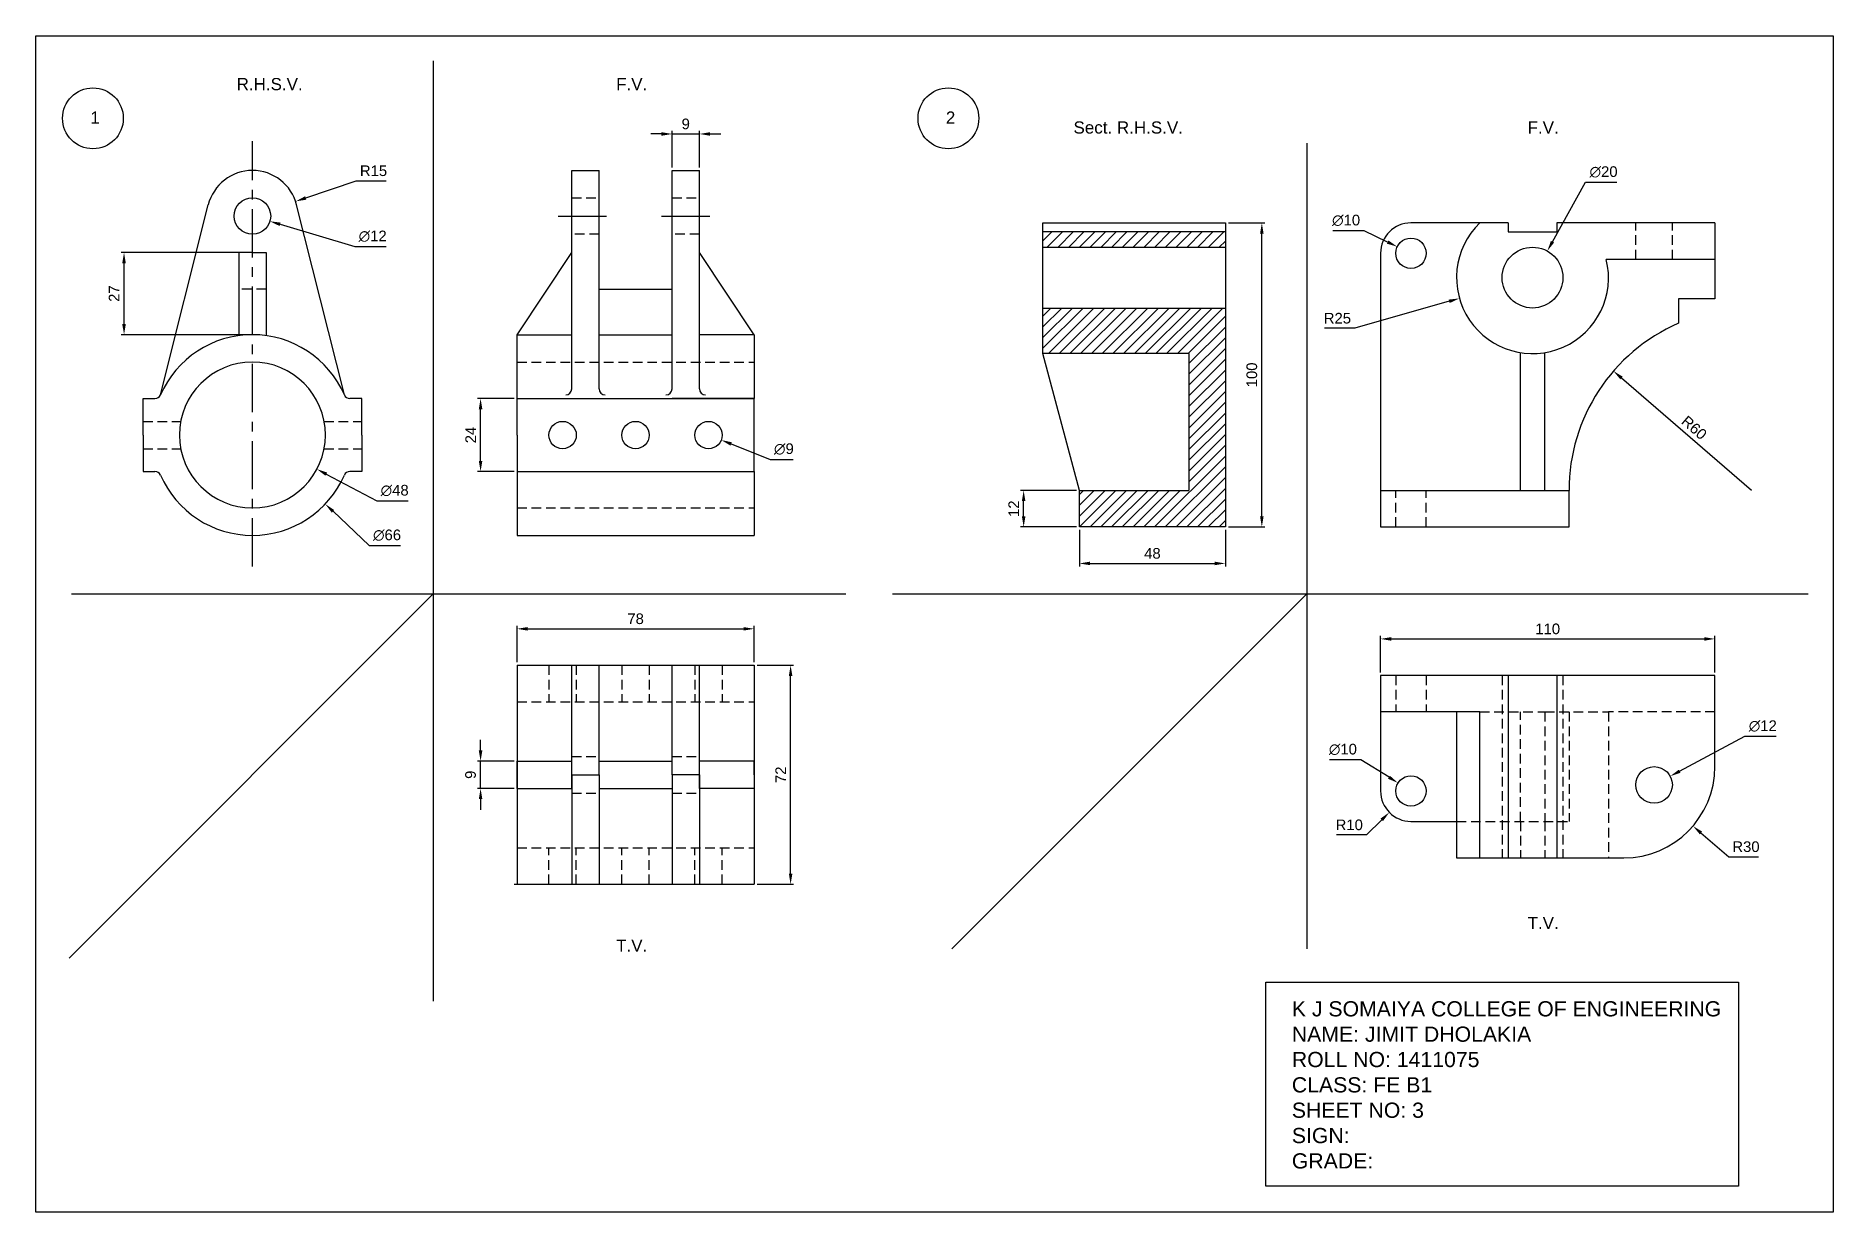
# Model space of a CAD drawing. Header units: millimetres. Extents: x 1941 to 2532, y 997 to 1383.
import ezdxf

# ---------------------------------------------------------------- set-up
doc = ezdxf.new("R2010")
doc.units = ezdxf.units.MM
doc.header["$LTSCALE"] = 0.5
doc.linetypes.add('CENTER', pattern=[50.8, 31.75, -6.35, 6.35, -6.35])
doc.linetypes.add('HIDDEN', pattern=[9.525, 6.35, -3.175])
doc.layers.add('AM_5', color=3, linetype='Continuous', lineweight=25)
doc.layers.add('AM_8', color=1, linetype='Continuous', lineweight=25)
doc.styles.get("Standard").update_dxf_attribs({"font": 'ARIAL.TTF'})
doc.dimstyles.new('AM_ISO$0', dxfattribs={"dimtxt": 3.5, "dimasz": 3.5, "dimexe": 1, "dimexo": 1, "dimgap": 1.5, "dimtad": 1, "dimdsep": 46, "dimtxsty": 'Standard', "dimcen": 0, "dimclrd": 256, "dimclre": 256, "dimclrt": 2, "dimadec": 0, "dimazin": 2, "dimtp": 0.1, "dimtm": 0.1, "dimtfac": 0.71, "dimtdec": 3, "dimtmove": 0, "dimatfit": 3, "dimfxl": 1, "dimlwd": -1, "dimlwe": -1, "dimarcsym": 1})
doc.dimstyles.new('AM_ISO$3', dxfattribs={"dimtxt": 3.5, "dimasz": 3.5, "dimexe": 1, "dimexo": 1, "dimgap": 1.5, "dimtad": 1, "dimtoh": 1, "dimdsep": 46, "dimtxsty": 'Standard', "dimcen": 0, "dimclrd": 256, "dimclre": 256, "dimclrt": 2, "dimadec": 0, "dimazin": 2, "dimtp": 0.1, "dimtm": 0.1, "dimtfac": 0.71, "dimtdec": 3, "dimtofl": 0, "dimtmove": 0, "dimatfit": 0, "dimfxl": 1, "dimlwd": -1, "dimlwe": -1, "dimarcsym": 1})
doc.dimstyles.new('AM_ISO$4', dxfattribs={"dimtxt": 3.5, "dimasz": 3.5, "dimexe": 1, "dimexo": 1, "dimgap": 1.5, "dimtad": 1, "dimtoh": 1, "dimdsep": 46, "dimtxsty": 'Standard', "dimcen": 0, "dimclrd": 256, "dimclre": 256, "dimclrt": 2, "dimadec": 0, "dimazin": 2, "dimtp": 0.1, "dimtm": 0.1, "dimtfac": 0.71, "dimtdec": 3, "dimtofl": 0, "dimtmove": 0, "dimatfit": 0, "dimfxl": 1, "dimlwd": -1, "dimlwe": -1, "dimarcsym": 1})
pattern_1 = [(45, (-62.3955, 0), (-1.767767, 1.767767), [])]

# ---------------------------------------------------------------- blocks, each defined once
blk = doc.blocks.new('*D2')
at = {"layer": 'AM_5', "color": 7, "linetype": 'ByBlock', "transparency": 16777216}
for p, q in [((2169.38, 1249.3), (2182.18, 1244.24)), ((2182.18, 1244.24), (2189.79, 1244.24))]:
    blk.add_line(p, q, dxfattribs=at)
at = {"layer": 'AM_5', "color": 7, "transparency": 16777216}
blk.add_solid([(2169.59, 1249.85), (2169.16, 1248.76), (2166.12, 1250.59)], dxfattribs=at)
at = {"layer": 'Defpoints', "color": 0, "transparency": 16777216}
for p in [(2157.75, 1253.9), (2166.12, 1250.59)]:
    blk.add_point(p, dxfattribs=at)
at = {"layer": 'AM_5', "color": 7, "transparency": 16777216, "insert": (2186.73, 1247.63), "char_height": 3.5, "attachment_point": 5}
blk.add_mtext('∅9', dxfattribs=at)
blk = doc.blocks.new('*D4')
at = {"layer": 'AM_5', "color": 7, "linetype": 'ByBlock', "transparency": 16777216}
for p, q in [((2098.94, 1177.51), (2098.94, 1189.51)), ((2102.44, 1188.51), (2173.44, 1188.51)), ((2176.94, 1177.51), (2176.94, 1189.51))]:
    blk.add_line(p, q, dxfattribs=at)
at = {"layer": 'AM_5', "color": 7, "transparency": 16777216}
for points in [[(2102.44, 1189.09), (2102.44, 1187.93), (2098.94, 1188.51)], [(2173.44, 1189.09), (2173.44, 1187.93), (2176.94, 1188.51)]]:
    blk.add_solid(points, dxfattribs=at)
at = {"layer": 'Defpoints', "color": 0, "transparency": 16777216}
for p in [(2176.94, 1188.51), (2098.94, 1176.51), (2176.94, 1176.51)]:
    blk.add_point(p, dxfattribs=at)
at = {"layer": 'AM_5', "color": 7, "transparency": 16777216, "insert": (2137.94, 1191.8), "char_height": 3.5, "attachment_point": 5}
blk.add_mtext('78', dxfattribs=at)
blk = doc.blocks.new('*D5')
at = {"layer": 'AM_5', "color": 7, "linetype": 'ByBlock', "transparency": 16777216}
for p, q in [((2177.94, 1176.51), (2189.94, 1176.51)), ((2188.94, 1108.01), (2188.94, 1173.01)), ((2177.94, 1104.51), (2189.94, 1104.51))]:
    blk.add_line(p, q, dxfattribs=at)
at = {"layer": 'AM_5', "color": 7, "transparency": 16777216}
for points in [[(2188.36, 1173.01), (2189.52, 1173.01), (2188.94, 1176.51)], [(2188.36, 1108.01), (2189.52, 1108.01), (2188.94, 1104.51)]]:
    blk.add_solid(points, dxfattribs=at)
at = {"layer": 'Defpoints', "color": 0, "transparency": 16777216}
for p in [(2176.94, 1176.51), (2188.94, 1176.51), (2176.94, 1104.51)]:
    blk.add_point(p, dxfattribs=at)
at = {"layer": 'AM_5', "color": 7, "transparency": 16777216, "insert": (2185.68, 1140.51), "char_height": 3.5, "attachment_point": 5, "rotation": 90}
blk.add_mtext('72', dxfattribs=at)
blk = doc.blocks.new('*D6')
at = {"layer": 'AM_5', "color": 7, "linetype": 'ByBlock', "transparency": 16777216}
for p, q in [((2097.94, 1264.24), (2085.94, 1264.24)), ((2086.94, 1243.74), (2086.94, 1260.74)), ((2097.94, 1240.24), (2085.94, 1240.24))]:
    blk.add_line(p, q, dxfattribs=at)
at = {"layer": 'AM_5', "color": 7, "transparency": 16777216}
for points in [[(2086.36, 1260.74), (2087.52, 1260.74), (2086.94, 1264.24)], [(2086.36, 1243.74), (2087.52, 1243.74), (2086.94, 1240.24)]]:
    blk.add_solid(points, dxfattribs=at)
at = {"layer": 'Defpoints', "color": 0, "transparency": 16777216}
for p in [(2086.94, 1264.24), (2098.94, 1264.24), (2098.94, 1240.24)]:
    blk.add_point(p, dxfattribs=at)
at = {"layer": 'AM_5', "color": 7, "transparency": 16777216, "insert": (2083.68, 1252.24), "char_height": 3.5, "attachment_point": 5, "rotation": 90}
blk.add_mtext('24', dxfattribs=at)
blk = doc.blocks.new('*D7')
at = {"layer": 'AM_5', "color": 7, "linetype": 'ByBlock', "transparency": 16777216}
for p, q in [((2146.44, 1351.24), (2142.94, 1351.24)), ((2149.94, 1340.24), (2149.94, 1352.24)), ((2149.94, 1351.24), (2158.94, 1351.24)), ((2158.94, 1340.24), (2158.94, 1352.24)), ((2162.44, 1351.24), (2165.94, 1351.24))]:
    blk.add_line(p, q, dxfattribs=at)
at = {"layer": 'AM_5', "color": 7, "transparency": 16777216}
for points in [[(2146.44, 1351.83), (2146.44, 1350.66), (2149.94, 1351.24)], [(2162.44, 1351.83), (2162.44, 1350.66), (2158.94, 1351.24)]]:
    blk.add_solid(points, dxfattribs=at)
at = {"layer": 'Defpoints', "color": 0, "transparency": 16777216}
for p in [(2158.94, 1351.24), (2149.94, 1339.24), (2158.94, 1339.24)]:
    blk.add_point(p, dxfattribs=at)
at = {"layer": 'AM_5', "color": 7, "transparency": 16777216, "insert": (2154.44, 1354.53), "char_height": 3.5, "attachment_point": 5}
blk.add_mtext('9', dxfattribs=at)
blk = doc.blocks.new('*D8')
at = {"layer": 'AM_5', "color": 7, "linetype": 'ByBlock', "transparency": 16777216}
for p, q in [((2036.19, 1239.37), (2052.76, 1230.6)), ((2052.76, 1230.6), (2063.09, 1230.6))]:
    blk.add_line(p, q, dxfattribs=at)
at = {"layer": 'AM_5', "color": 7, "transparency": 16777216}
blk.add_solid([(2036.46, 1239.89), (2035.91, 1238.86), (2033.09, 1241.01)], dxfattribs=at)
at = {"layer": 'Defpoints', "color": 0, "transparency": 16777216}
for p in [(1990.67, 1263.48), (2033.09, 1241.01)]:
    blk.add_point(p, dxfattribs=at)
at = {"layer": 'AM_5', "color": 7, "transparency": 16777216, "insert": (2058.67, 1233.98), "char_height": 3.5, "attachment_point": 5}
blk.add_mtext('∅48', dxfattribs=at)
blk = doc.blocks.new('*D9')
at = {"layer": 'AM_5', "color": 7, "linetype": 'ByBlock', "transparency": 16777216}
for p, q in [((2038.39, 1227.15), (2050.26, 1215.9)), ((2050.26, 1215.9), (2060.58, 1215.9))]:
    blk.add_line(p, q, dxfattribs=at)
at = {"layer": 'AM_5', "color": 7, "transparency": 16777216}
blk.add_solid([(2038.79, 1227.57), (2037.99, 1226.72), (2035.84, 1229.55)], dxfattribs=at)
at = {"layer": 'Defpoints', "color": 0, "transparency": 16777216}
for p in [(1987.92, 1274.93), (2035.84, 1229.55)]:
    blk.add_point(p, dxfattribs=at)
at = {"layer": 'AM_5', "color": 7, "transparency": 16777216, "insert": (2056.17, 1219.29), "char_height": 3.5, "attachment_point": 5}
blk.add_mtext('∅66', dxfattribs=at)
blk = doc.blocks.new('*D10')
at = {"layer": 'AM_5', "color": 7, "linetype": 'ByBlock', "transparency": 16777216}
for p, q in [((2020.99, 1321.53), (2045.55, 1314.21)), ((2045.55, 1314.21), (2055.83, 1314.21))]:
    blk.add_line(p, q, dxfattribs=at)
at = {"layer": 'AM_5', "color": 7, "transparency": 16777216}
blk.add_solid([(2021.15, 1322.09), (2020.82, 1320.97), (2017.63, 1322.53)], dxfattribs=at)
at = {"layer": 'Defpoints', "color": 0, "transparency": 16777216}
for p in [(2006.13, 1325.96), (2017.63, 1322.53)]:
    blk.add_point(p, dxfattribs=at)
at = {"layer": 'AM_5', "color": 7, "transparency": 16777216, "insert": (2051.44, 1317.6), "char_height": 3.5, "attachment_point": 5}
blk.add_mtext('∅12', dxfattribs=at)
blk = doc.blocks.new('*D11')
at = {"layer": 'AM_5', "color": 7, "linetype": 'ByBlock', "transparency": 16777216}
for p, q in [((2029.4, 1330.2), (2046.02, 1335.84)), ((2046.02, 1335.84), (2055.91, 1335.84))]:
    blk.add_line(p, q, dxfattribs=at)
at = {"layer": 'AM_5', "color": 7, "transparency": 16777216}
blk.add_solid([(2029.21, 1330.75), (2029.59, 1329.64), (2026.09, 1329.07)], dxfattribs=at)
at = {"layer": 'Defpoints', "color": 0, "transparency": 16777216}
for p in [(2026.09, 1329.07), (2011.88, 1324.24)]:
    blk.add_point(p, dxfattribs=at)
at = {"layer": 'AM_5', "color": 7, "transparency": 16777216, "insert": (2051.72, 1339.13), "char_height": 3.5, "attachment_point": 5}
blk.add_mtext('R15', dxfattribs=at)
blk = doc.blocks.new('*D12')
at = {"layer": 'AM_5', "color": 7, "linetype": 'ByBlock', "transparency": 16777216}
for p, q in [((2010.88, 1312.24), (1968.64, 1312.24)), ((1969.64, 1288.74), (1969.64, 1308.74)), ((2010.88, 1285.24), (1968.64, 1285.24))]:
    blk.add_line(p, q, dxfattribs=at)
at = {"layer": 'AM_5', "color": 7, "transparency": 16777216}
for points in [[(1969.05, 1308.74), (1970.22, 1308.74), (1969.64, 1312.24)], [(1969.05, 1288.74), (1970.22, 1288.74), (1969.64, 1285.24)]]:
    blk.add_solid(points, dxfattribs=at)
at = {"layer": 'Defpoints', "color": 0, "transparency": 16777216}
for p in [(1969.64, 1312.24), (2011.88, 1312.24), (2011.88, 1285.24)]:
    blk.add_point(p, dxfattribs=at)
at = {"layer": 'AM_5', "color": 7, "transparency": 16777216, "insert": (1966.38, 1298.74), "char_height": 3.5, "attachment_point": 5, "rotation": 90}
blk.add_mtext('27', dxfattribs=at)
blk = doc.blocks.new('*D13')
at = {"layer": 'AM_5', "color": 7, "linetype": 'ByBlock', "transparency": 16777216}
for p, q in [((2086.94, 1148.51), (2086.94, 1152.01)), ((2097.94, 1145.01), (2085.94, 1145.01)), ((2086.94, 1136.01), (2086.94, 1145.01)), ((2097.94, 1136.01), (2085.94, 1136.01)), ((2086.94, 1132.51), (2086.94, 1129.01))]:
    blk.add_line(p, q, dxfattribs=at)
at = {"layer": 'AM_5', "color": 7, "transparency": 16777216}
for points in [[(2086.36, 1148.51), (2087.52, 1148.51), (2086.94, 1145.01)], [(2086.36, 1132.51), (2087.52, 1132.51), (2086.94, 1136.01)]]:
    blk.add_solid(points, dxfattribs=at)
at = {"layer": 'Defpoints', "color": 0, "transparency": 16777216}
for p in [(2086.94, 1145.01), (2098.94, 1145.01), (2098.94, 1136.01)]:
    blk.add_point(p, dxfattribs=at)
at = {"layer": 'AM_5', "color": 7, "transparency": 16777216, "insert": (2083.65, 1140.51), "char_height": 3.5, "attachment_point": 5, "rotation": 90}
blk.add_mtext('9', dxfattribs=at)
blk = doc.blocks.new('*D14')
at = {"layer": 'AM_5', "color": 7, "linetype": 'ByBlock', "transparency": 16777216}
for p, q in [((2283.97, 1221.01), (2283.97, 1209.01)), ((2331.97, 1221.01), (2331.97, 1209.01)), ((2287.47, 1210.01), (2328.47, 1210.01))]:
    blk.add_line(p, q, dxfattribs=at)
at = {"layer": 'AM_5', "color": 7, "transparency": 16777216}
for points in [[(2287.47, 1210.6), (2287.47, 1209.43), (2283.97, 1210.01)], [(2328.47, 1210.6), (2328.47, 1209.43), (2331.97, 1210.01)]]:
    blk.add_solid(points, dxfattribs=at)
at = {"layer": 'Defpoints', "color": 0, "transparency": 16777216}
for p in [(2283.97, 1222.01), (2331.97, 1222.01), (2331.97, 1210.01)]:
    blk.add_point(p, dxfattribs=at)
at = {"layer": 'AM_5', "color": 7, "transparency": 16777216, "insert": (2307.97, 1213.3), "char_height": 3.5, "attachment_point": 5}
blk.add_mtext('48', dxfattribs=at)
blk = doc.blocks.new('*D15')
at = {"layer": 'AM_5', "color": 7, "linetype": 'ByBlock', "transparency": 16777216}
for p, q in [((2332.97, 1322.01), (2344.97, 1322.01)), ((2343.97, 1225.51), (2343.97, 1318.51)), ((2332.97, 1222.01), (2344.97, 1222.01))]:
    blk.add_line(p, q, dxfattribs=at)
at = {"layer": 'AM_5', "color": 7, "transparency": 16777216}
for points in [[(2343.39, 1318.51), (2344.55, 1318.51), (2343.97, 1322.01)], [(2343.39, 1225.51), (2344.55, 1225.51), (2343.97, 1222.01)]]:
    blk.add_solid(points, dxfattribs=at)
at = {"layer": 'Defpoints', "color": 0, "transparency": 16777216}
for p in [(2331.97, 1322.01), (2343.97, 1322.01), (2331.97, 1222.01)]:
    blk.add_point(p, dxfattribs=at)
at = {"layer": 'AM_5', "color": 7, "transparency": 16777216, "insert": (2340.68, 1272.01), "char_height": 3.5, "attachment_point": 5, "rotation": 90}
blk.add_mtext('100', dxfattribs=at)
blk = doc.blocks.new('*D16')
at = {"layer": 'AM_5', "color": 7, "linetype": 'ByBlock', "transparency": 16777216}
for p, q in [((2383.02, 1174.19), (2383.02, 1186.19)), ((2386.52, 1185.19), (2489.52, 1185.19)), ((2493.02, 1174.19), (2493.02, 1186.19))]:
    blk.add_line(p, q, dxfattribs=at)
at = {"layer": 'AM_5', "color": 7, "transparency": 16777216}
for points in [[(2386.52, 1185.77), (2386.52, 1184.6), (2383.02, 1185.19)], [(2489.52, 1185.77), (2489.52, 1184.6), (2493.02, 1185.19)]]:
    blk.add_solid(points, dxfattribs=at)
at = {"layer": 'Defpoints', "color": 0, "transparency": 16777216}
for p in [(2493.02, 1185.19), (2383.02, 1173.19), (2493.02, 1173.19)]:
    blk.add_point(p, dxfattribs=at)
at = {"layer": 'AM_5', "color": 7, "transparency": 16777216, "insert": (2438.02, 1188.47), "char_height": 3.5, "attachment_point": 5}
blk.add_mtext('110', dxfattribs=at)
blk = doc.blocks.new('*D17')
at = {"layer": 'AM_5', "color": 7, "linetype": 'ByBlock', "transparency": 16777216}
for p, q in [((2439.59, 1315.81), (2450.48, 1335.36)), ((2450.48, 1335.36), (2460.79, 1335.36))]:
    blk.add_line(p, q, dxfattribs=at)
at = {"layer": 'AM_5', "color": 7, "transparency": 16777216}
blk.add_solid([(2439.08, 1316.09), (2440.1, 1315.52), (2437.89, 1312.75)], dxfattribs=at)
at = {"layer": 'Defpoints', "color": 0, "transparency": 16777216}
for p in [(2437.89, 1312.75), (2428.16, 1295.28)]:
    blk.add_point(p, dxfattribs=at)
at = {"layer": 'AM_5', "color": 7, "transparency": 16777216, "insert": (2456.39, 1338.75), "char_height": 3.5, "attachment_point": 5}
blk.add_mtext('∅20', dxfattribs=at)
blk = doc.blocks.new('*D18')
at = {"layer": 'AM_5', "color": 7, "linetype": 'ByBlock', "transparency": 16777216}
for p, q in [((2481.4, 1141.67), (2502.89, 1153.16)), ((2502.89, 1153.16), (2513.18, 1153.16))]:
    blk.add_line(p, q, dxfattribs=at)
at = {"layer": 'AM_5', "color": 7, "transparency": 16777216}
blk.add_solid([(2481.13, 1142.18), (2481.68, 1141.15), (2478.31, 1140.02)], dxfattribs=at)
at = {"layer": 'Defpoints', "color": 0, "transparency": 16777216}
for p in [(2478.31, 1140.02), (2467.73, 1134.36)]:
    blk.add_point(p, dxfattribs=at)
at = {"layer": 'AM_5', "color": 7, "transparency": 16777216, "insert": (2508.78, 1156.54), "char_height": 3.5, "attachment_point": 5}
blk.add_mtext('∅12', dxfattribs=at)
blk = doc.blocks.new('*D19')
at = {"layer": 'AM_5', "color": 7, "linetype": 'ByBlock', "transparency": 16777216}
for p, q in [((2376.54, 1145.46), (2366.23, 1145.46)), ((2385.81, 1139.68), (2376.54, 1145.46))]:
    blk.add_line(p, q, dxfattribs=at)
at = {"layer": 'AM_5', "color": 7, "transparency": 16777216}
blk.add_solid([(2386.12, 1140.18), (2385.5, 1139.19), (2388.78, 1137.83)], dxfattribs=at)
at = {"layer": 'Defpoints', "color": 0, "transparency": 16777216}
for p in [(2388.78, 1137.83), (2397.27, 1132.54)]:
    blk.add_point(p, dxfattribs=at)
at = {"layer": 'AM_5', "color": 7, "transparency": 16777216, "insert": (2370.63, 1148.84), "char_height": 3.5, "attachment_point": 5}
blk.add_mtext('∅10', dxfattribs=at)
blk = doc.blocks.new('*D20')
at = {"layer": 'AM_5', "color": 7, "linetype": 'ByBlock', "transparency": 16777216}
for p, q in [((2377.6, 1319.43), (2367.29, 1319.43)), ((2385.36, 1315.7), (2377.6, 1319.43))]:
    blk.add_line(p, q, dxfattribs=at)
at = {"layer": 'AM_5', "color": 7, "transparency": 16777216}
blk.add_solid([(2385.62, 1316.22), (2385.11, 1315.17), (2388.52, 1314.18)], dxfattribs=at)
at = {"layer": 'Defpoints', "color": 0, "transparency": 16777216}
for p in [(2388.52, 1314.18), (2397.53, 1309.85)]:
    blk.add_point(p, dxfattribs=at)
at = {"layer": 'AM_5', "color": 7, "transparency": 16777216, "insert": (2371.69, 1322.82), "char_height": 3.5, "attachment_point": 5}
blk.add_mtext('∅10', dxfattribs=at)
blk = doc.blocks.new('*D21')
at = {"layer": 'AM_5', "color": 7, "linetype": 'ByBlock', "transparency": 16777216}
for p, q in [((2488.45, 1121.38), (2497.56, 1113.56)), ((2497.56, 1113.56), (2507.41, 1113.56))]:
    blk.add_line(p, q, dxfattribs=at)
at = {"layer": 'AM_5', "color": 7, "transparency": 16777216}
blk.add_solid([(2488.83, 1121.82), (2488.07, 1120.93), (2485.8, 1123.66)], dxfattribs=at)
at = {"layer": 'Defpoints', "color": 0, "transparency": 16777216}
for p in [(2463.02, 1143.19), (2485.8, 1123.66)]:
    blk.add_point(p, dxfattribs=at)
at = {"layer": 'AM_5', "color": 7, "transparency": 16777216, "insert": (2503.24, 1116.85), "char_height": 3.5, "attachment_point": 5}
blk.add_mtext('R30', dxfattribs=at)
blk = doc.blocks.new('*D22')
at = {"layer": 'AM_5', "color": 7, "linetype": 'ByBlock', "transparency": 16777216}
for p, q in [((2383.42, 1125.7), (2378.41, 1120.75)), ((2378.41, 1120.75), (2368.56, 1120.75))]:
    blk.add_line(p, q, dxfattribs=at)
at = {"layer": 'AM_5', "color": 7, "transparency": 16777216}
blk.add_solid([(2383.01, 1126.11), (2383.83, 1125.28), (2385.91, 1128.16)], dxfattribs=at)
at = {"layer": 'Defpoints', "color": 0, "transparency": 16777216}
for p in [(2393.02, 1135.19), (2385.91, 1128.16)]:
    blk.add_point(p, dxfattribs=at)
at = {"layer": 'AM_5', "color": 7, "transparency": 16777216, "insert": (2372.73, 1124.03), "char_height": 3.5, "attachment_point": 5}
blk.add_mtext('R10', dxfattribs=at)
blk = doc.blocks.new('*D23')
at = {"layer": 'AM_5', "color": 7, "linetype": 'ByBlock', "transparency": 16777216}
for p, q in [((2405.61, 1296.21), (2374.52, 1287.35)), ((2374.52, 1287.35), (2364.63, 1287.35))]:
    blk.add_line(p, q, dxfattribs=at)
at = {"layer": 'AM_5', "color": 7, "transparency": 16777216}
blk.add_solid([(2405.45, 1296.77), (2405.77, 1295.65), (2408.98, 1297.17)], dxfattribs=at)
at = {"layer": 'Defpoints', "color": 0, "transparency": 16777216}
for p in [(2433.02, 1304.01), (2408.98, 1297.17)]:
    blk.add_point(p, dxfattribs=at)
at = {"layer": 'AM_5', "color": 7, "transparency": 16777216, "insert": (2368.83, 1290.64), "char_height": 3.5, "attachment_point": 5}
blk.add_mtext('R25', dxfattribs=at)
blk = doc.blocks.new('*D24')
at = {"layer": 'AM_5', "color": 7, "linetype": 'ByBlock', "transparency": 16777216}
for p, q in [((2282.97, 1234.01), (2264.61, 1234.01)), ((2265.61, 1225.51), (2265.61, 1230.51)), ((2282.97, 1222.01), (2264.61, 1222.01))]:
    blk.add_line(p, q, dxfattribs=at)
at = {"layer": 'AM_5', "color": 7, "transparency": 16777216}
for points in [[(2265.02, 1230.51), (2266.19, 1230.51), (2265.61, 1234.01)], [(2265.02, 1225.51), (2266.19, 1225.51), (2265.61, 1222.01)]]:
    blk.add_solid(points, dxfattribs=at)
at = {"layer": 'Defpoints', "color": 0, "transparency": 16777216}
for p in [(2265.61, 1234.01), (2283.97, 1234.01), (2283.97, 1222.01)]:
    blk.add_point(p, dxfattribs=at)
at = {"layer": 'AM_5', "color": 7, "transparency": 16777216, "insert": (2262.35, 1228.01), "char_height": 3.5, "attachment_point": 5, "rotation": 90}
blk.add_mtext('12', dxfattribs=at)
blk = doc.blocks.new('*D25')
at = {"layer": 'AM_5', "color": 7, "linetype": 'ByBlock', "transparency": 16777216}
blk.add_line((2505.02, 1234.01), (2462.3, 1270.99), dxfattribs=at)
at = {"layer": 'AM_5', "color": 7, "transparency": 16777216}
blk.add_solid([(2462.68, 1271.43), (2461.92, 1270.54), (2459.65, 1273.28)], dxfattribs=at)
at = {"layer": 'Defpoints', "color": 0, "transparency": 16777216}
for p in [(2459.65, 1273.28), (2505.02, 1234.01)]:
    blk.add_point(p, dxfattribs=at)
at = {"layer": 'AM_5', "color": 7, "transparency": 16777216, "insert": (2486.21, 1254.64), "char_height": 3.5, "attachment_point": 5, "rotation": 319.12796}
blk.add_mtext('R60', dxfattribs=at)

msp = doc.modelspace()

# ---------------------------------------------------------------- hatches: boundary and pattern name
at = {"layer": 'AM_8'}
h = msp.add_hatch(dxfattribs=at)
h.set_pattern_fill('_U', scale=2.5, angle=45, style=0, pattern_type=0)
h.set_pattern_definition(pattern_1)
h.paths.add_polyline_path([(2271.97, 1314.014), (2331.97, 1314.014), (2331.97, 1319.014), (2271.97, 1319.014)])
h = msp.add_hatch(dxfattribs=at)
h.set_pattern_fill('_U', scale=2.5, angle=45, style=0, pattern_type=0)
h.set_pattern_definition(pattern_1)
h.paths.add_polyline_path([(2283.97, 1222.014), (2283.97, 1234.014), (2319.97, 1234.014), (2319.97, 1279.014), (2271.97, 1279.014), (2271.97, 1294.014), (2331.97, 1294.014), (2331.97, 1222.014)])

# ---------------------------------------------------------------- linework, layer by layer
at = {"color": 6}
for p, q in [((2071.375, 1375.322), (2071.375, 1066.05)), ((2358.787, 1348.241), (2358.787, 1083.237)), ((2071.375, 1200.002), (1951.552, 1080.179)), ((1952.378, 1200.002), (2207.051, 1200.002)), ((2222.46, 1200.002), (2523.707, 1200.002)), ((2358.787, 1200.002), (2242.021, 1083.237))]:
    msp.add_line(p, q, dxfattribs=at)
at = {"linetype": 'CENTER'}
for p, q in [((2011.883, 1208.998), (2011.883, 1348.87)), ((2112.486, 1324.244), (2130.863, 1324.244)), ((2146.436, 1324.244), (2163.566, 1324.244))]:
    msp.add_line(p, q, dxfattribs=at)
for p, q in [((2116.939, 1267.444), (2116.939, 1339.244)), ((2116.939, 1339.244), (2125.939, 1339.244)), ((2125.939, 1267.444), (2125.939, 1339.244)), ((2149.939, 1267.444), (2149.939, 1339.244)), ((2149.939, 1339.244), (2158.939, 1339.244)), ((2158.939, 1267.444), (2158.939, 1339.244)), ((1981.638, 1265.444), (1997.335, 1327.9)), ((2042.128, 1265.444), (2026.431, 1327.9)), ((2271.97, 1279.014), (2271.97, 1322.014)), ((2271.97, 1322.014), (2331.97, 1322.014)), ((2331.97, 1319.014), (2271.97, 1319.014)), ((2331.97, 1322.014), (2331.97, 1222.014)), ((2331.97, 1322.014), (2331.97, 1297.014)), ((2425.024, 1322.014), (2393.024, 1322.014)), ((2425.024, 1322.014), (2425.024, 1319.014)), ((2425.024, 1319.014), (2441.024, 1319.014)), ((2493.024, 1322.014), (2441.024, 1322.014)), ((2441.024, 1322.014), (2441.024, 1319.014)), ((2493.024, 1322.014), (2493.024, 1297.014)), ((2271.97, 1314.014), (2331.97, 1314.014)), ((2011.883, 1312.244), (2007.383, 1312.244)), ((2007.383, 1312.244), (2007.383, 1284.935)), ((2011.883, 1312.244), (2016.383, 1312.244)), ((2016.383, 1312.244), (2016.383, 1284.935)), ((2098.939, 1285.244), (2116.939, 1312.244)), ((2176.939, 1285.244), (2158.939, 1312.244)), ((2383.024, 1312.014), (2383.024, 1222.014)), ((2493.024, 1310.014), (2457.293, 1310.014)), ((2125.939, 1300.244), (2149.939, 1300.244)), ((2493.024, 1297.014), (2481.024, 1297.014)), ((2481.024, 1297.014), (2481.024, 1289.005)), ((2271.97, 1294.014), (2331.97, 1294.014)), ((2098.939, 1285.244), (2116.939, 1285.244)), ((2098.939, 1264.244), (2098.939, 1285.244)), ((2125.939, 1285.244), (2149.939, 1285.244)), ((2176.939, 1285.244), (2158.939, 1285.244)), ((2176.939, 1285.244), (2176.939, 1264.244)), ((2319.97, 1279.014), (2271.97, 1279.014)), ((2283.97, 1234.014), (2271.97, 1279.014)), ((2319.97, 1279.014), (2319.97, 1234.014)), ((2429.024, 1234.014), (2429.024, 1279.336)), ((2437.024, 1234.014), (2437.024, 1279.336)), ((1975.883, 1252.244), (1975.883, 1264.244)), ((1975.883, 1264.244), (1979.805, 1264.244)), ((2047.883, 1264.244), (2043.961, 1264.244)), ((2047.883, 1252.244), (2047.883, 1264.244)), ((2098.939, 1252.244), (2098.939, 1264.244)), ((2098.939, 1264.244), (2176.939, 1264.244)), ((2098.939, 1264.244), (2116.939, 1264.244)), ((2116.939, 1264.244), (2125.939, 1264.244)), ((2158.939, 1264.244), (2149.939, 1264.244)), ((2176.939, 1264.244), (2158.939, 1264.244)), ((2176.939, 1240.244), (2176.939, 1264.244)), ((1975.883, 1252.244), (1975.883, 1240.244)), ((2047.883, 1252.244), (2047.883, 1240.244)), ((2098.939, 1252.244), (2098.939, 1240.244)), ((1975.883, 1240.244), (1979.805, 1240.244)), ((2047.883, 1240.244), (2043.961, 1240.244)), ((2098.939, 1240.244), (2176.939, 1240.244)), ((2098.939, 1240.244), (2098.939, 1219.244)), ((2176.939, 1240.244), (2176.939, 1219.244)), ((2283.97, 1234.014), (2319.97, 1234.014)), ((2283.97, 1222.014), (2283.97, 1234.014)), ((2383.024, 1234.014), (2445.024, 1234.014)), ((2445.024, 1222.014), (2445.024, 1234.014)), ((2098.939, 1219.244), (2176.939, 1219.244)), ((2331.97, 1222.014), (2283.97, 1222.014)), ((2383.024, 1222.014), (2433.024, 1222.014)), ((2433.024, 1222.014), (2445.024, 1222.014)), ((2098.939, 1176.51), (2176.939, 1176.51)), ((2098.939, 1176.51), (2098.939, 1104.51)), ((2116.939, 1140.51), (2116.939, 1176.51)), ((2125.939, 1140.51), (2125.939, 1176.51)), ((2149.939, 1140.51), (2149.939, 1176.51)), ((2158.939, 1140.51), (2158.939, 1176.51)), ((2176.939, 1176.51), (2176.939, 1104.51)), ((2425.024, 1173.186), (2383.024, 1173.186)), ((2383.024, 1173.186), (2383.024, 1135.186)), ((2441.024, 1173.186), (2425.024, 1173.186)), ((2425.024, 1173.186), (2425.024, 1113.186)), ((2493.024, 1173.186), (2441.024, 1173.186)), ((2441.024, 1173.186), (2441.024, 1113.186)), ((2493.024, 1143.186), (2493.024, 1173.186)), ((2415.675, 1161.186), (2383.024, 1161.186)), ((2408.024, 1161.186), (2408.024, 1113.186)), ((2415.675, 1113.186), (2415.675, 1161.186)), ((2098.939, 1140.51), (2098.939, 1145.01)), ((2098.939, 1145.01), (2116.939, 1145.01)), ((2098.939, 1136.01), (2098.939, 1145.01)), ((2116.939, 1136.01), (2116.939, 1145.01)), ((2125.939, 1145.01), (2149.939, 1145.01)), ((2176.939, 1145.01), (2158.939, 1145.01)), ((2158.939, 1136.01), (2158.939, 1145.01)), ((2176.939, 1140.51), (2176.939, 1145.01)), ((2098.939, 1140.51), (2098.939, 1136.01)), ((2098.939, 1136.01), (2116.939, 1136.01)), ((2116.939, 1140.51), (2116.939, 1104.51)), ((2116.939, 1140.51), (2125.939, 1140.51)), ((2125.939, 1140.51), (2125.939, 1104.51)), ((2125.939, 1136.01), (2149.939, 1136.01)), ((2158.939, 1140.51), (2149.939, 1140.51)), ((2149.939, 1140.51), (2149.939, 1104.51)), ((2158.939, 1140.51), (2158.939, 1104.51)), ((2176.939, 1136.01), (2158.939, 1136.01)), ((2176.939, 1140.51), (2176.939, 1136.01)), ((2393.024, 1125.186), (2408.024, 1125.186)), ((2408.024, 1113.186), (2463.024, 1113.186)), ((2097.993, 1104.51), (2176.939, 1104.51))]:
    msp.add_line(p, q)
at = {"linetype": 'HIDDEN'}
for p, q in [((2116.939, 1330.244), (2125.939, 1330.244)), ((2149.939, 1330.244), (2158.939, 1330.244)), ((2467.024, 1310.014), (2467.024, 1322.014)), ((2479.024, 1310.014), (2479.024, 1322.014)), ((2125.939, 1318.244), (2116.939, 1318.244)), ((2158.939, 1318.244), (2149.939, 1318.244)), ((2016.383, 1300.244), (2007.383, 1300.244)), ((2098.939, 1276.244), (2176.939, 1276.244)), ((1975.883, 1256.744), (1988.309, 1256.744)), ((2035.457, 1256.744), (2047.883, 1256.744)), ((1975.883, 1247.744), (1988.309, 1247.744)), ((2035.457, 1247.744), (2047.883, 1247.744)), ((2388.024, 1222.014), (2388.024, 1234.014)), ((2398.024, 1222.014), (2398.024, 1234.014)), ((2098.939, 1228.244), (2176.939, 1228.244)), ((2109.439, 1176.51), (2109.439, 1164.51)), ((2118.439, 1176.51), (2118.439, 1164.51)), ((2133.439, 1176.51), (2133.439, 1164.51)), ((2142.439, 1176.51), (2142.439, 1164.51)), ((2157.439, 1176.51), (2157.439, 1164.51)), ((2166.439, 1176.51), (2166.439, 1164.51)), ((2388.024, 1173.186), (2388.024, 1161.186)), ((2398.024, 1173.186), (2398.024, 1161.186)), ((2423.024, 1173.186), (2423.024, 1113.186)), ((2443.024, 1173.186), (2443.024, 1113.186)), ((2098.939, 1164.51), (2176.939, 1164.51)), ((2415.675, 1161.186), (2437.024, 1161.186)), ((2429.024, 1125.195), (2429.024, 1161.186)), ((2437.024, 1161.186), (2437.024, 1125.195)), ((2437.024, 1161.186), (2458.024, 1161.186)), ((2445.024, 1161.186), (2445.024, 1125.195)), ((2458.024, 1161.186), (2458.024, 1113.186)), ((2493.024, 1161.186), (2458.024, 1161.186)), ((2116.939, 1146.51), (2125.939, 1146.51)), ((2149.939, 1146.51), (2158.939, 1146.51)), ((2116.939, 1134.51), (2125.939, 1134.51)), ((2149.939, 1134.51), (2158.939, 1134.51)), ((2408.024, 1125.195), (2445.024, 1125.195)), ((2429.024, 1125.195), (2429.024, 1113.186)), ((2437.024, 1125.195), (2437.024, 1113.186)), ((2098.939, 1116.51), (2176.939, 1116.51)), ((2109.439, 1104.51), (2109.439, 1116.51)), ((2118.439, 1104.51), (2118.439, 1116.51)), ((2133.439, 1104.51), (2133.439, 1116.51)), ((2142.439, 1104.51), (2142.439, 1116.51)), ((2157.439, 1104.51), (2157.439, 1116.51)), ((2166.439, 1104.51), (2166.439, 1116.51))]:
    msp.add_line(p, q, dxfattribs=at)
for points in [[(1940.656, 1383.476), (2531.896, 1383.476), (2531.896, 996.717), (1940.656, 996.717)], [(2345.242, 1072.296), (2500.823, 1072.296), (2500.823, 1005.23), (2345.242, 1005.23)]]:
    msp.add_lwpolyline(points, close=True)
for centre, radius in [((1959.407, 1356.387), 10), ((2240.857, 1356.387), 10), ((2011.883, 1324.244), 6), ((2393.024, 1312.014), 5), ((2433.024, 1304.014), 10), ((2113.939, 1252.244), 4.5), ((2137.939, 1252.244), 4.5), ((2161.939, 1252.244), 4.5), ((2473.024, 1137.186), 6), ((2393.024, 1135.186), 5)]:
    msp.add_circle(centre, radius)
for centre, radius, start, end in [((2011.883, 1324.244), 15, 14.1082, 165.8918), ((2393.024, 1312.014), 10, 90, 180), ((2433.024, 1304.014), 25, 133.94552, 13.88654), ((2505.024, 1234.014), 60, 113.578178, 180), ((2011.883, 1252.244), 33, 90, 156.421822), ((2011.883, 1252.244), 33, 23.578178, 90), ((2011.883, 1252.244), 24, 90, 270), ((2011.883, 1252.244), 24, 270, 90), ((1979.805, 1266.244), 2, 270, 336.421822), ((2043.961, 1266.244), 2, 203.578178, 270), ((2114.939, 1267.444), 2, 270, 0), ((2127.939, 1267.444), 2, 180, 270), ((2147.939, 1267.444), 2, 270, 0), ((2160.939, 1267.444), 2, 180, 270), ((1979.805, 1238.244), 2, 23.578178, 90), ((2011.883, 1252.244), 33, 203.578178, 270), ((2011.883, 1252.244), 33, 270, 336.421822), ((2043.961, 1238.244), 2, 90, 156.421822), ((2463.024, 1143.186), 30, 270, 0), ((2393.024, 1135.186), 10, 180, 270)]:
    msp.add_arc(centre, radius, start, end)

# ---------------------------------------------------------------- texts
at = {"attachment_point": 1}
for s, width, insert, char_height in [('R.H.S.V.', 52.69784, (2006.683, 1369.644), 4), ('F.V.', 52.69784, (2131.539, 1369.644), 4), ('1', 19.12526, (1958.569, 1358.647), 4), ('2', 19.12526, (2240.019, 1358.647), 4), ('Sect. R.H.S.V.', 52.69784, (2282.001, 1355.376), 4), ('F.V.', 52.69784, (2431.401, 1355.376), 4), ('T.V.', 52.69784, (2431.401, 1093.781), 4), ('T.V.', 52.69784, (2131.539, 1086.328), 4), ('K J SOMAIYA COLLEGE OF ENGINEERING\\PNAME: JIMIT DHOLAKIA\\PROLL NO: 1411075\\PCLASS: FE B1\\PSHEET NO: 3\\PSIGN:\\PGRADE:', 182.79936, (2353.836, 1066.049), 5)]:
    msp.add_mtext_dynamic_manual_height_columns(s, width=width, gutter_width=12.5, heights=[0], dxfattribs=dict(at, insert=insert, char_height=char_height))

# ---------------------------------------------------------------- dimensions: what is measured, and where the dimension line sits
at = {"layer": 'AM_5', "color": 7}
for p1, p2, distance, picture, middle in [((2149.939, 1339.244), (2158.939, 1339.244), 12, '*D7', (2154.439, 1354.531)), ((2331.97, 1222.014), (2331.97, 1322.014), -12, '*D15', (2340.683, 1272.014)), ((2011.883, 1285.244), (2011.883, 1312.244), 42.245, '*D12', (1966.381, 1298.744)), ((2098.939, 1240.244), (2098.939, 1264.244), 12, '*D6', (2083.682, 1252.244)), ((2283.97, 1222.014), (2331.97, 1222.014), -12, '*D14', (2307.97, 1213.301)), ((2098.939, 1176.51), (2176.939, 1176.51), 12, '*D4', (2137.939, 1191.797)), ((2383.024, 1173.186), (2493.024, 1173.186), 12, '*D16', (2438.024, 1188.473)), ((2176.939, 1104.51), (2176.939, 1176.51), -12, '*D5', (2185.682, 1140.51)), ((2098.939, 1136.01), (2098.939, 1145.01), 12, '*D13', (2083.652, 1140.51))]:
    dim = msp.add_aligned_dim(p1=p1, p2=p2, distance=distance, dimstyle='AM_ISO$0', override={"dimclrd": 7, "dimclre": 7, "dimclrt": 7}, dxfattribs=at)
    dim.commit()
    dim.dimension.update_dxf_attribs({"geometry": picture, "text_midpoint": middle})
for center, mpoint, picture, middle in [((2011.883, 1324.244), (2026.085, 1329.07), '*D11', (2051.717, 1335.844)), ((2433.024, 1304.014), (2408.98, 1297.167), '*D23', (2368.828, 1287.354)), ((2505.024, 1234.014), (2459.654, 1273.276), '*D25', (2484.063, 1252.153)), ((2463.024, 1143.186), (2485.796, 1123.655), '*D21', (2503.238, 1113.563)), ((2393.024, 1135.186), (2385.91, 1128.158), '*D22', (2372.733, 1120.747))]:
    dim = msp.add_radius_dim(center=center, mpoint=mpoint, dimstyle='AM_ISO$4', override={"dimclrd": 7, "dimclrt": 7}, dxfattribs=at)
    dim.commit()
    dim.dimension.update_dxf_attribs({"geometry": picture, "text_midpoint": middle, "dimtype": 164})
for p1, p2, picture, middle in [((2428.158, 1295.278), (2437.89, 1312.75), '*D17', (2456.389, 1335.362)), ((2006.133, 1325.957), (2017.633, 1322.531), '*D10', (2051.44, 1314.215)), ((2397.53, 1309.847), (2388.518, 1314.181), '*D20', (2371.693, 1319.431)), ((1987.921, 1274.933), (2035.845, 1229.554), '*D9', (2056.174, 1215.9)), ((1990.674, 1263.476), (2033.092, 1241.012), '*D8', (2058.672, 1230.597)), ((2157.754, 1253.898), (2166.124, 1250.59), '*D2', (2186.73, 1244.245)), ((2467.733, 1134.356), (2478.315, 1140.016), '*D18', (2508.784, 1153.159)), ((2397.268, 1132.542), (2388.78, 1137.83), '*D19', (2370.631, 1145.458))]:
    dim = msp.add_diameter_dim_2p(p1=p1, p2=p2, dimstyle='AM_ISO$3', override={"dimclrd": 7, "dimclrt": 7}, dxfattribs=at)
    dim.commit()
    dim.dimension.update_dxf_attribs({"geometry": picture, "text_midpoint": middle, "dimtype": 163})
dim = msp.add_linear_dim(base=(2265.607, 1234.014), p1=(2283.97, 1222.014), p2=(2283.97, 1234.014), angle=90, dimstyle='AM_ISO$0', override={"dimclrd": 7, "dimclre": 7, "dimclrt": 7}, dxfattribs=at)
dim.commit()
dim.dimension.update_dxf_attribs({"geometry": '*D24', "text_midpoint": (2265.607, 1228.014), "dimtype": 160})

doc.saveas('drawing.dxf')
